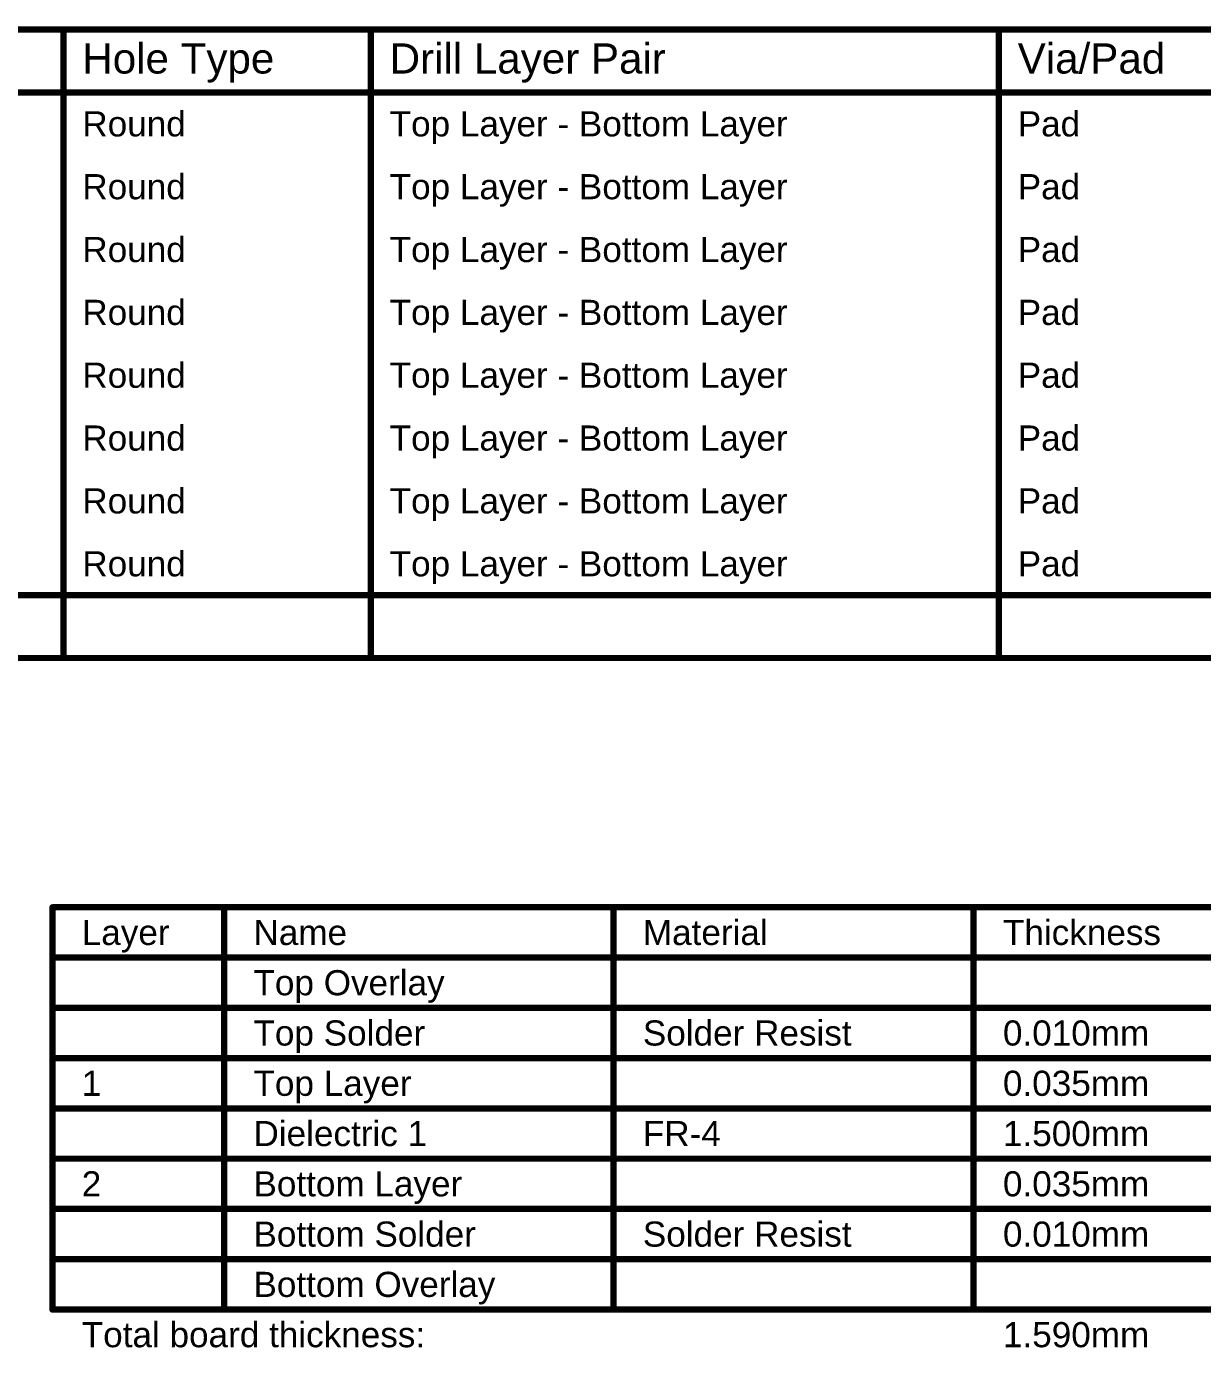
# Model space of a CAD drawing. Header units: inches. Extents: x -0.8 to 10.9, y -0.2 to 6.3.
# Drawn here: x 2.463 to 5.271, y 3.119 to 6.272 of the extents above; entities that cross this region are included whole.
import ezdxf

# ---------------------------------------------------------------- set-up
doc = ezdxf.new("R2010")
doc.units = ezdxf.units.IN
doc.header["$MEASUREMENT"] = 0
doc.layers.add('Drill Drawing', color=1, linetype='Continuous')
doc.layers.add('Fabrication', color=76, linetype='Continuous')
doc.styles.add('Arial', font='', dxfattribs={"height": 0.2})
doc.styles.get('Arial').set_extended_font_data('Arial')

msp = doc.modelspace()

# ---------------------------------------------------------------- linework, layer by layer
at = {"layer": 'Drill Drawing', "const_width": 0.015}
for points in [[(-0.1846, 6.265), (10.9163, 6.265)], [(2.5517, 4.765), (2.5517, 6.265)], [(3.2855, 4.765), (3.2855, 6.265)], [(4.785, 4.765), (4.785, 6.265)], [(-0.1846, 6.115), (10.9163, 6.115)], [(-0.1846, 4.915), (10.9163, 4.915)], [(-0.1846, 4.765), (10.9163, 4.765)]]:
    msp.add_lwpolyline(points, dxfattribs=at)
at = {"layer": 'Drill Drawing', "const_width": 0.0075}
for points in [[(2.5479, 6.265, 1), (2.5554, 6.265, 1)], [(3.2817, 6.265, 1), (3.2892, 6.265, 1)], [(4.7813, 6.265, 1), (4.7888, 6.265, 1)], [(2.5479, 4.765, 1), (2.5554, 4.765, 1)], [(3.2817, 4.765, 1), (3.2892, 4.765, 1)], [(4.7813, 4.765, 1), (4.7888, 4.765, 1)]]:
    msp.add_lwpolyline(points, format="xyb", close=True, dxfattribs=at)
at = {"layer": 'Fabrication', "const_width": 0.015}
for points in [[(2.5253, 4.17), (7.0641, 4.17)], [(2.5253, 3.21), (2.5253, 4.17)], [(2.9353, 3.21), (2.9353, 4.17)], [(3.865, 3.21), (3.865, 4.17)], [(4.7248, 3.21), (4.7248, 4.17)], [(2.5253, 4.05), (7.0641, 4.05)], [(2.5253, 3.93), (2.9353, 3.93)], [(2.9353, 3.93), (3.865, 3.93)], [(3.865, 3.93), (4.7248, 3.93)], [(4.7248, 3.93), (5.3746, 3.93)], [(2.5253, 3.81), (2.9353, 3.81)], [(2.9353, 3.81), (3.865, 3.81)], [(3.865, 3.81), (4.7248, 3.81)], [(4.7248, 3.81), (5.3746, 3.81)], [(2.5253, 3.69), (2.9353, 3.69)], [(2.9353, 3.69), (3.865, 3.69)], [(3.865, 3.69), (4.7248, 3.69)], [(4.7248, 3.69), (5.3746, 3.69)], [(2.5253, 3.57), (2.9353, 3.57)], [(2.9353, 3.57), (3.865, 3.57)], [(3.865, 3.57), (4.7248, 3.57)], [(4.7248, 3.57), (5.3746, 3.57)], [(2.5253, 3.45), (2.9353, 3.45)], [(2.9353, 3.45), (3.865, 3.45)], [(3.865, 3.45), (4.7248, 3.45)], [(4.7248, 3.45), (5.3746, 3.45)], [(2.5253, 3.33), (2.9353, 3.33)], [(2.9353, 3.33), (3.865, 3.33)], [(3.865, 3.33), (4.7248, 3.33)], [(4.7248, 3.33), (5.3746, 3.33)], [(2.5253, 3.21), (2.9353, 3.21)], [(2.9353, 3.21), (3.865, 3.21)], [(3.865, 3.21), (4.7248, 3.21)], [(4.7248, 3.21), (5.3746, 3.21)]]:
    msp.add_lwpolyline(points, dxfattribs=at)
at = {"layer": 'Fabrication', "const_width": 0.0075}
for points in [[(2.5216, 4.17, 1), (2.5291, 4.17, 1)], [(2.5216, 4.17, 1), (2.5291, 4.17, 1)], [(2.9315, 4.17, 1), (2.939, 4.17, 1)], [(3.8613, 4.17, 1), (3.8687, 4.17, 1)], [(4.721, 4.17, 1), (4.7285, 4.17, 1)], [(2.5216, 4.05, 1), (2.5291, 4.05, 1)], [(2.5216, 3.93, 1), (2.5291, 3.93, 1)], [(2.9315, 3.93, 1), (2.939, 3.93, 1)], [(2.9315, 3.93, 1), (2.939, 3.93, 1)], [(3.8613, 3.93, 1), (3.8687, 3.93, 1)], [(3.8613, 3.93, 1), (3.8687, 3.93, 1)], [(4.721, 3.93, 1), (4.7285, 3.93, 1)], [(4.721, 3.93, 1), (4.7285, 3.93, 1)], [(2.5216, 3.81, 1), (2.5291, 3.81, 1)], [(2.9315, 3.81, 1), (2.939, 3.81, 1)], [(2.9315, 3.81, 1), (2.939, 3.81, 1)], [(3.8613, 3.81, 1), (3.8687, 3.81, 1)], [(3.8613, 3.81, 1), (3.8687, 3.81, 1)], [(4.721, 3.81, 1), (4.7285, 3.81, 1)], [(4.721, 3.81, 1), (4.7285, 3.81, 1)], [(2.5216, 3.69, 1), (2.5291, 3.69, 1)], [(2.9315, 3.69, 1), (2.939, 3.69, 1)], [(2.9315, 3.69, 1), (2.939, 3.69, 1)], [(3.8613, 3.69, 1), (3.8687, 3.69, 1)], [(3.8613, 3.69, 1), (3.8687, 3.69, 1)], [(4.721, 3.69, 1), (4.7285, 3.69, 1)], [(4.721, 3.69, 1), (4.7285, 3.69, 1)], [(2.5216, 3.57, 1), (2.5291, 3.57, 1)], [(2.9315, 3.57, 1), (2.939, 3.57, 1)], [(2.9315, 3.57, 1), (2.939, 3.57, 1)], [(3.8613, 3.57, 1), (3.8687, 3.57, 1)], [(3.8613, 3.57, 1), (3.8687, 3.57, 1)], [(4.721, 3.57, 1), (4.7285, 3.57, 1)], [(4.721, 3.57, 1), (4.7285, 3.57, 1)], [(2.5216, 3.45, 1), (2.5291, 3.45, 1)], [(2.9315, 3.45, 1), (2.939, 3.45, 1)], [(2.9315, 3.45, 1), (2.939, 3.45, 1)], [(3.8613, 3.45, 1), (3.8687, 3.45, 1)], [(3.8613, 3.45, 1), (3.8687, 3.45, 1)], [(4.721, 3.45, 1), (4.7285, 3.45, 1)], [(4.721, 3.45, 1), (4.7285, 3.45, 1)], [(2.5216, 3.33, 1), (2.5291, 3.33, 1)], [(2.9315, 3.33, 1), (2.939, 3.33, 1)], [(2.9315, 3.33, 1), (2.939, 3.33, 1)], [(3.8613, 3.33, 1), (3.8687, 3.33, 1)], [(3.8613, 3.33, 1), (3.8687, 3.33, 1)], [(4.721, 3.33, 1), (4.7285, 3.33, 1)], [(4.721, 3.33, 1), (4.7285, 3.33, 1)], [(2.5216, 3.21, 1), (2.5291, 3.21, 1)], [(2.5216, 3.21, 1), (2.5291, 3.21, 1)], [(2.9315, 3.21, 1), (2.939, 3.21, 1)], [(2.9315, 3.21, 1), (2.939, 3.21, 1)], [(2.9315, 3.21, 1), (2.939, 3.21, 1)], [(3.8613, 3.21, 1), (3.8687, 3.21, 1)], [(3.8613, 3.21, 1), (3.8687, 3.21, 1)], [(3.8613, 3.21, 1), (3.8687, 3.21, 1)], [(4.721, 3.21, 1), (4.7285, 3.21, 1)], [(4.721, 3.21, 1), (4.7285, 3.21, 1)], [(4.721, 3.21, 1), (4.7285, 3.21, 1)]]:
    msp.add_lwpolyline(points, format="xyb", close=True, dxfattribs=at)

# ---------------------------------------------------------------- texts
at = {"layer": 'Drill Drawing', "style": 'Arial'}
for s, height, p in [('Hole Type', 0.072, (2.5967, 6.16)), ('Drill Layer Pair', 0.072, (3.3305, 6.16)), ('Via/Pad', 0.072, (4.83, 6.16)), ('Round', 0.06, (2.5967, 6.01)), ('Top Layer - Bottom Layer', 0.06, (3.3305, 6.01)), ('Pad', 0.06, (4.83, 6.01)), ('Round', 0.06, (2.5967, 5.86)), ('Top Layer - Bottom Layer', 0.06, (3.3305, 5.86)), ('Pad', 0.06, (4.83, 5.86)), ('Round', 0.06, (2.5967, 5.71)), ('Pad', 0.06, (4.83, 5.71)), ('Top Layer - Bottom Layer', 0.06, (3.3305, 5.71)), ('Round', 0.06, (2.5967, 5.56)), ('Top Layer - Bottom Layer', 0.06, (3.3305, 5.56)), ('Pad', 0.06, (4.83, 5.56)), ('Round', 0.06, (2.5967, 5.41)), ('Top Layer - Bottom Layer', 0.06, (3.3305, 5.41)), ('Pad', 0.06, (4.83, 5.41)), ('Round', 0.06, (2.5967, 5.26)), ('Top Layer - Bottom Layer', 0.06, (3.3305, 5.26)), ('Pad', 0.06, (4.83, 5.26)), ('Round', 0.06, (2.5967, 5.11)), ('Pad', 0.06, (4.83, 5.11)), ('Top Layer - Bottom Layer', 0.06, (3.3305, 5.11)), ('Round', 0.06, (2.5967, 4.96)), ('Top Layer - Bottom Layer', 0.06, (3.3305, 4.96)), ('Pad', 0.06, (4.83, 4.96))]:
    msp.add_text(s, height=height, dxfattribs=at).set_placement(p)
at = {"layer": 'Fabrication', "style": 'Arial'}
for s, p in [('Layer', (2.5953, 4.08)), ('Name', (3.0053, 4.08)), ('Material', (3.935, 4.08)), ('Thickness', (4.7948, 4.08)), ('Top Overlay', (3.0053, 3.96)), ('Top Solder', (3.0053, 3.84)), ('Solder Resist', (3.935, 3.84)), ('0.010mm', (4.7948, 3.84)), ('1', (2.5953, 3.72)), ('Top Layer', (3.0053, 3.72)), ('0.035mm', (4.7948, 3.72)), ('Dielectric 1', (3.0053, 3.6)), ('FR-4', (3.935, 3.6)), ('1.500mm', (4.7948, 3.6)), ('2', (2.5953, 3.48)), ('Bottom Layer', (3.0053, 3.48)), ('0.035mm', (4.7948, 3.48)), ('Bottom Solder', (3.0053, 3.36)), ('Solder Resist', (3.935, 3.36)), ('0.010mm', (4.7948, 3.36)), ('Bottom Overlay', (3.0053, 3.24)), ('Total board thickness:', (2.5953, 3.12)), ('1.590mm', (4.7948, 3.12))]:
    msp.add_text(s, height=0.06, dxfattribs=at).set_placement(p)

doc.saveas('drawing.dxf')
